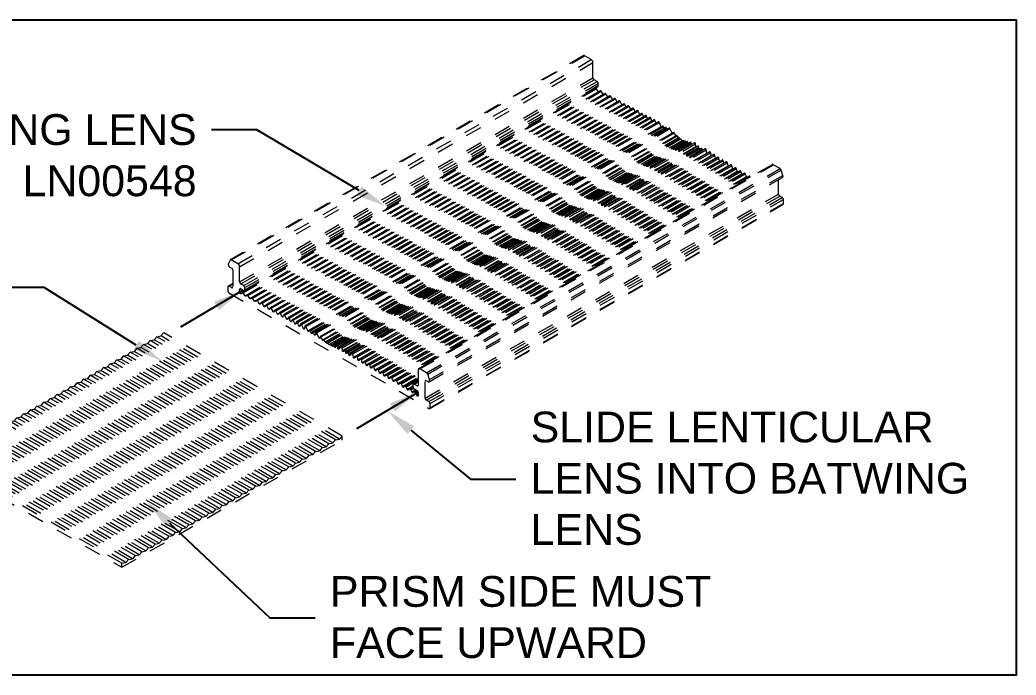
# Model space of a CAD drawing. Extents: x 0 to 9.13, y -4 to 0.
# Drawn here: x 3.05 to 9.13, y -4 to 0 of the extents above; entities that cross this region are included whole.
import ezdxf
from ezdxf import colors
from ezdxf.entities.mleader import LeaderData, LeaderLine
from ezdxf.math import Vec2, Vec3

# ---------------------------------------------------------------- set-up
doc = ezdxf.new("R2010")
doc.units = 0
doc.header["$LTSCALE"] = 0.5
doc.header["$MEASUREMENT"] = 0
doc.linetypes.add('HIDDEN2', pattern=[0.1875, 0.125, -0.0625])
doc.layers.get('0').update_dxf_attribs({"color": 255, "linetype": 'CONTINUOUS'})
doc.layers.add('FAB DWG', color=221, linetype='CONTINUOUS')
doc.layers.add('Lens', color=2, linetype='HIDDEN2', lineweight=13)
doc.layers.add('Text-Unprinted', color=131, linetype='CONTINUOUS', plot=False)
doc.styles.add('LSAD_Standard', font='arial.ttf')
doc.styles.get("Standard").update_dxf_attribs({"font": 'arial.ttf'})
doc.dimstyles.get("Standard").update_dxf_attribs({"dimtxt": 0.18, "dimasz": 0.18, "dimexe": 0.18, "dimexo": 0.0625, "dimgap": 0.09, "dimtad": 0, "dimtih": 1, "dimtoh": 1, "dimdec": 4, "dimzin": 0, "dimdsep": 46, "dimtxsty": 'Standard', "dimcen": 0.09, "dimadec": 0, "dimazin": 0, "dimtfac": 1, "dimtdec": 4, "dimtofl": 0, "dimtmove": 0, "dimatfit": 3, "dimfxl": 1, "dimtolj": 1, "dimtzin": 0, "dimarcsym": 0})

# ---------------------------------------------------------------- blocks, each defined once
blk = doc.blocks.new('*U9')
for p in [(-0.0235, 0.0041), (0.0235, 0.0041)]:
    blk.add_line(p, (0, -0.0041))
blk = doc.blocks.new('*U10')
at = {"layer": 'Lens', "color": 0, "linetype": 'ByBlock', "lineweight": -2, "transparency": 16777216}
for p in [(-0.5176, 0), (-0.4705, 0), (-0.4235, 0), (-0.3764, 0), (-0.3294, 0), (-0.2823, 0), (-0.2353, 0), (-0.1882, 0), (-0.1412, 0), (-0.0941, 0), (-0.0471, 0), (0, 0)]:
    blk.add_blockref('*U9', p, dxfattribs=at)
blk = doc.blocks.new('*U11')
for p in [(-0.0235, 0.0041), (0.0235, 0.0041)]:
    blk.add_line(p, (0, -0.0041))
blk = doc.blocks.new('*U0')
at = {"layer": 'Lens', "color": 0, "linetype": 'ByBlock', "lineweight": -2, "transparency": 16777216}
for p in [(-0.5176, 0), (-0.4705, 0), (-0.4235, 0), (-0.3764, 0), (-0.3294, 0), (-0.2823, 0), (-0.2353, 0), (-0.1882, 0), (-0.1412, 0), (-0.0941, 0), (-0.0471, 0), (0, 0)]:
    blk.add_blockref('*U11', p, dxfattribs=at)
blk = doc.blocks.new('*U7')
for p in [(-0.0235, 0.0041), (0.0235, 0.0041)]:
    blk.add_line(p, (0, -0.0041))
blk = doc.blocks.new('*U8')
at = {"layer": 'Lens', "color": 0, "linetype": 'ByBlock', "lineweight": -2, "transparency": 16777216}
for p in [(-0.5176, 0), (-0.4705, 0), (-0.4235, 0), (-0.3764, 0), (-0.3294, 0), (-0.2823, 0), (-0.2353, 0), (-0.1882, 0), (-0.1412, 0), (-0.0941, 0), (-0.0471, 0), (0, 0)]:
    blk.add_blockref('*U7', p, dxfattribs=at)
blk = doc.blocks.new('*U1')
for p in [(-0.0235, 0.0041), (0.0235, 0.0041)]:
    blk.add_line(p, (0, -0.0041))
blk = doc.blocks.new('*U2')
at = {"layer": 'Lens', "color": 0, "linetype": 'ByBlock', "lineweight": -2, "transparency": 16777216}
for p in [(-0.5176, 0), (-0.4705, 0), (-0.4235, 0), (-0.3764, 0), (-0.3294, 0), (-0.2823, 0), (-0.2353, 0), (-0.1882, 0), (-0.1412, 0), (-0.0941, 0), (-0.0471, 0), (0, 0)]:
    blk.add_blockref('*U1', p, dxfattribs=at)
blk = doc.blocks.new('*U3')
for p in [(-0.0235, 0.0041), (0.0235, 0.0041)]:
    blk.add_line(p, (0, -0.0041))
blk = doc.blocks.new('*U4')
at = {"layer": 'Lens', "color": 0, "linetype": 'ByBlock', "lineweight": -2, "transparency": 16777216}
for p in [(-0.3764, 0), (-0.3294, 0), (-0.2823, 0), (-0.2353, 0), (-0.1882, 0), (-0.1412, 0), (-0.0941, 0), (-0.0471, 0), (0, 0)]:
    blk.add_blockref('*U3', p, dxfattribs=at)

msp = doc.modelspace()

# ---------------------------------------------------------------- linework, layer by layer
at = {"layer": 'Lens', "transparency": 16777216}
for p, q in [((6.4905, -0.2178), (4.3334, -1.4629)), ((4.3384, -1.4634), (6.4955, -0.2183)), ((4.3793, -1.487), (6.5364, -0.2419)), ((6.5364, -0.2419), (6.4955, -0.2183)), ((4.39, -1.5054), (6.547, -0.2603)), ((6.547, -0.3529), (6.547, -0.2603)), ((4.39, -1.598), (6.547, -0.3529)), ((4.397, -1.6103), (6.5541, -0.3652)), ((6.5636, -0.4176), (4.4066, -1.6627)), ((4.4111, -1.6648), (6.5681, -0.4197)), ((4.4147, -1.6205), (6.5717, -0.3754)), ((4.4197, -1.6504), (6.5767, -0.4053)), ((4.4218, -1.6327), (6.5788, -0.3876)), ((4.4218, -1.6458), (6.5788, -0.4007)), ((6.5717, -0.3754), (6.5541, -0.3652)), ((6.5813, -0.4377), (6.5681, -0.4197)), ((6.5788, -0.4007), (6.5788, -0.3876)), ((4.4243, -1.6828), (6.5813, -0.4377)), ((6.5925, -0.433), (4.4354, -1.6782)), ((4.4401, -1.6805), (6.5971, -0.4354)), ((4.4527, -1.6988), (6.6097, -0.4537)), ((6.6213, -0.4484), (4.4643, -1.6935)), ((4.4691, -1.696), (6.6261, -0.4509)), ((4.4811, -1.7148), (6.6381, -0.4697)), ((6.6502, -0.4636), (4.4931, -1.7087)), ((4.4981, -1.7115), (6.6551, -0.4664)), ((4.5095, -1.7307), (6.6666, -0.4856)), ((6.679, -0.4786), (4.5219, -1.7237)), ((4.527, -1.7268), (6.684, -0.4816)), ((6.6097, -0.4537), (6.5971, -0.4354)), ((6.6381, -0.4697), (6.6261, -0.4509)), ((6.6386, -0.4703), (6.6381, -0.4697)), ((6.6666, -0.4856), (6.6551, -0.4664)), ((6.6666, -0.4857), (6.6666, -0.4856)), ((6.6947, -0.501), (6.684, -0.4816)), ((6.7077, -0.4935), (4.5507, -1.7386)), ((4.5559, -1.7419), (6.713, -0.4967)), ((4.5663, -1.7623), (6.7234, -0.5172)), ((6.7349, -0.5107), (4.5779, -1.7558)), ((4.583, -1.7589), (6.74, -0.5138)), ((6.7626, -0.5248), (4.6056, -1.77)), ((4.6108, -1.7733), (6.7678, -0.5281)), ((6.7902, -0.5388), (4.6332, -1.7839)), ((4.6385, -1.7874), (6.7956, -0.5423)), ((6.7234, -0.5172), (6.713, -0.4967)), ((6.7235, -0.5173), (6.7234, -0.5172)), ((6.7501, -0.5321), (6.74, -0.5138)), ((6.7771, -0.5464), (6.7678, -0.5281)), ((6.804, -0.5604), (6.7956, -0.5423)), ((6.8178, -0.5524), (4.6607, -1.7975)), ((4.6662, -1.8013), (6.8232, -0.5562)), ((6.8435, -0.5704), (4.6865, -1.8155)), ((4.6918, -1.819), (6.8489, -0.5739)), ((6.869, -0.583), (4.7119, -1.8281)), ((4.7174, -1.8318), (6.8744, -0.5867)), ((6.8943, -0.5953), (4.7373, -1.8404)), ((4.7428, -1.8443), (6.8999, -0.5992)), ((6.8322, -0.5769), (6.8232, -0.5562)), ((6.8565, -0.5901), (6.8489, -0.5739)), ((6.8814, -0.6027), (6.8744, -0.5867)), ((6.9067, -0.6158), (6.8999, -0.5992)), ((6.9193, -0.6085), (4.7623, -1.8537)), ((4.7677, -1.8573), (6.9247, -0.6122)), ((6.9465, -0.6212), (4.7895, -1.8663)), ((4.795, -1.8702), (6.952, -0.6251)), ((4.8061, -1.8966), (6.9631, -0.6515)), ((6.9714, -0.647), (4.8143, -1.8921)), ((4.8197, -1.8957), (6.9767, -0.6505)), ((6.9912, -0.6569), (4.8341, -1.902)), ((4.8396, -1.9057), (6.9966, -0.6606)), ((7.0117, -0.6592), (4.8547, -1.9044)), ((4.86, -1.9077), (7.017, -0.6626)), ((6.9324, -0.6293), (6.9247, -0.6122)), ((6.9631, -0.6515), (6.952, -0.6251)), ((6.9632, -0.6517), (6.9631, -0.6515)), ((6.9821, -0.6621), (6.9767, -0.6505)), ((6.9992, -0.6665), (6.9966, -0.6606)), ((7.0308, -0.6905), (7.017, -0.6626)), ((7.0389, -0.6859), (4.8818, -1.931)), ((4.8859, -1.9334), (7.0429, -0.6883)), ((7.0585, -0.705), (4.9015, -1.9501)), ((4.9044, -1.9517), (7.0614, -0.7066)), ((4.9123, -1.9645), (7.0694, -0.7193)), ((7.0722, -0.7178), (4.9151, -1.963)), ((4.917, -1.9638), (7.074, -0.7187)), ((7.0811, -0.7255), (4.9241, -1.9707)), ((4.9248, -1.9708), (7.0818, -0.7257)), ((7.0536, -0.7078), (7.0429, -0.6883)), ((7.0694, -0.7193), (7.0614, -0.7066)), ((7.0694, -0.7194), (7.0694, -0.7193)), ((7.0795, -0.7264), (7.074, -0.7187)), ((7.092, -0.7347), (7.0818, -0.7257)), ((4.935, -1.9799), (7.092, -0.7347)), ((4.9452, -1.9826), (7.1022, -0.7375)), ((4.9461, -1.9839), (7.1031, -0.7388)), ((4.9461, -1.9847), (7.1031, -0.7396)), ((4.9472, -1.986), (7.1043, -0.7409)), ((4.953, -1.9846), (7.1101, -0.7395)), ((4.9553, -1.9872), (7.1123, -0.7421)), ((4.9553, -1.9881), (7.1123, -0.743)), ((4.9576, -1.9906), (7.1147, -0.7455)), ((4.9656, -1.987), (7.1226, -0.7419)), ((4.9691, -1.9908), (7.1261, -0.7456)), ((4.9692, -1.9938), (7.1263, -0.7487)), ((7.1412, -0.7449), (4.9841, -1.99)), ((4.989, -1.9949), (7.146, -0.7498)), ((4.9895, -2.0031), (7.1465, -0.758)), ((7.1673, -0.749), (5.0103, -1.9942)), ((5.0163, -2), (7.1733, -0.7549)), ((5.0179, -2.017), (7.175, -0.7719)), ((7.1879, -0.7705), (5.0308, -2.0156)), ((5.0368, -2.0213), (7.1939, -0.7762)), ((5.0378, -2.0294), (7.1948, -0.7843)), ((7.2077, -0.7834), (5.0506, -2.0285)), ((5.0566, -2.0342), (7.2137, -0.789)), ((7.2325, -0.7863), (5.0755, -2.0314)), ((7.1022, -0.7375), (7.092, -0.7347)), ((7.1031, -0.7396), (7.1031, -0.7388)), ((7.1101, -0.7395), (7.1043, -0.7409)), ((7.1123, -0.743), (7.1123, -0.7421)), ((7.1226, -0.7419), (7.1147, -0.7455)), ((7.1263, -0.7487), (7.1261, -0.7456)), ((7.1465, -0.758), (7.146, -0.7498)), ((7.175, -0.7719), (7.1733, -0.7549)), ((7.1948, -0.7843), (7.1939, -0.7762)), ((7.2145, -0.7951), (7.2137, -0.789)), ((5.0575, -2.0402), (7.2145, -0.7951)), ((5.0814, -2.0369), (7.2385, -0.7918)), ((5.0848, -2.0572), (7.2418, -0.8121)), ((7.2597, -0.8051), (5.1027, -2.0502)), ((5.1086, -2.0555), (7.2657, -0.8104)), ((5.1119, -2.0727), (7.269, -0.8275)), ((7.2847, -0.8206), (5.1277, -2.0658)), ((5.1336, -2.0709), (7.2906, -0.8258)), ((5.1373, -2.0883), (7.2944, -0.8432)), ((7.3101, -0.8376), (5.153, -2.0827)), ((5.1589, -2.0877), (7.3159, -0.8426)), ((7.2418, -0.8121), (7.2385, -0.7918)), ((7.269, -0.8275), (7.2657, -0.8104)), ((7.2944, -0.8432), (7.2906, -0.8258)), ((7.3198, -0.8587), (7.3159, -0.8426)), ((5.1628, -2.1038), (7.3198, -0.8587)), ((7.3355, -0.8544), (5.1785, -2.0995)), ((5.1843, -2.1044), (7.3413, -0.8593)), ((5.1879, -2.1182), (7.345, -0.8731)), ((7.3613, -0.8662), (5.2042, -2.1113)), ((5.21, -2.116), (7.3671, -0.8709)), ((5.2154, -2.1349), (7.3725, -0.8898)), ((7.3888, -0.8843), (5.2318, -2.1294)), ((5.2375, -2.134), (7.3946, -0.8889)), ((5.243, -2.1516), (7.4, -0.9064)), ((7.4164, -0.9023), (5.2594, -2.1474)), ((5.2651, -2.1518), (7.4221, -0.9067)), ((7.6402, -0.8827), (5.4831, -2.1278)), ((5.4906, -2.1285), (7.6477, -0.8834)), ((5.5316, -2.1522), (7.6886, -0.907)), ((7.345, -0.8731), (7.3413, -0.8593)), ((7.3725, -0.8898), (7.3671, -0.8709)), ((7.4, -0.9064), (7.3946, -0.8889)), ((7.4275, -0.923), (7.4221, -0.9067)), ((7.6886, -0.907), (7.6477, -0.8834)), ((5.2705, -2.1681), (7.4275, -0.923)), ((7.4441, -0.9201), (5.2871, -2.1652)), ((5.2927, -2.1695), (7.4498, -0.9244)), ((5.2978, -2.1838), (7.4548, -0.9387)), ((7.4713, -0.9343), (5.3143, -2.1794)), ((5.3199, -2.1835), (7.4769, -0.9384)), ((5.3264, -2.2009), (7.4834, -0.9558)), ((7.5001, -0.9526), (5.343, -2.1977)), ((5.3486, -2.2018), (7.5056, -0.9566)), ((5.538, -2.1606), (7.695, -0.9155)), ((5.5467, -2.2063), (7.7037, -0.9612)), ((5.5488, -2.1937), (7.7058, -0.9486)), ((7.4548, -0.9387), (7.4498, -0.9244)), ((7.4834, -0.9558), (7.4769, -0.9384)), ((7.5068, -0.9597), (7.5056, -0.9566)), ((7.7058, -0.9486), (7.695, -0.9155)), ((7.6795, -1.0616), (7.6795, -0.9752)), ((5.5224, -2.3068), (7.6795, -1.0616)), ((5.5295, -2.319), (7.6866, -1.0739)), ((5.5452, -2.3281), (7.7023, -1.0829)), ((7.7023, -1.0829), (7.6866, -1.0739)), ((5.5502, -2.3694), (7.7073, -1.1243)), ((5.5523, -2.3403), (7.7093, -1.0952)), ((5.5523, -2.3648), (7.7093, -1.1197)), ((7.7093, -1.1197), (7.7093, -1.0952)), ((4.332, -1.4644), (4.3212, -1.485)), ((4.3308, -1.508), (4.3426, -1.5148)), ((4.3793, -1.487), (4.3384, -1.4634)), ((4.39, -1.598), (4.39, -1.5054)), ((4.3475, -1.5234), (4.3475, -1.6285)), ((4.3177, -1.6276), (4.3177, -1.6521)), ((4.3475, -1.607), (4.3198, -1.623)), ((4.3248, -1.6235), (4.3475, -1.6104)), ((4.3405, -1.6326), (4.3248, -1.6235)), ((4.3405, -1.6326), (4.3475, -1.6285)), ((4.39, -1.6438), (4.397, -1.6397)), ((4.4147, -1.6205), (4.397, -1.6103)), ((4.397, -1.6397), (4.4147, -1.6499)), ((4.4218, -1.6458), (4.4218, -1.6327)), ((4.3248, -1.6643), (5.5452, -2.3689)), ((4.39, -1.6615), (4.39, -1.6438)), ((4.39, -1.6615), (4.4124, -1.6485)), ((4.4062, -1.663), (4.3989, -1.67)), ((4.4243, -1.6828), (4.4111, -1.6648)), ((4.4351, -1.6785), (4.4292, -1.6846)), ((4.4527, -1.6988), (4.4401, -1.6805)), ((4.4639, -1.6939), (4.4578, -1.7008)), ((4.4811, -1.7148), (4.4691, -1.696)), ((4.4926, -1.7091), (4.4864, -1.7169)), ((4.5095, -1.7307), (4.4981, -1.7115)), ((4.5214, -1.7242), (4.515, -1.733)), ((4.5379, -1.7465), (4.527, -1.7268)), ((4.5379, -1.7465), (4.5497, -1.7397)), ((4.5501, -1.7392), (4.5436, -1.749)), ((4.5663, -1.7623), (4.5559, -1.7419)), ((4.5773, -1.7565), (4.5722, -1.7649)), ((4.5937, -1.7784), (4.583, -1.7589)), ((4.5937, -1.7784), (4.6039, -1.7725)), ((4.6049, -1.7707), (4.5995, -1.7807)), ((4.621, -1.7935), (4.6108, -1.7733)), ((4.621, -1.7935), (4.631, -1.7878)), ((4.6324, -1.7847), (4.627, -1.796)), ((4.6484, -1.8085), (4.6385, -1.7874)), ((4.6484, -1.8085), (4.658, -1.803)), ((4.66, -1.7985), (4.6545, -1.8111)), ((4.6758, -1.8235), (4.6662, -1.8013)), ((4.6758, -1.8235), (4.6851, -1.8181)), ((4.6857, -1.8165), (4.682, -1.8262)), ((4.701, -1.8385), (4.6918, -1.819)), ((4.701, -1.8385), (4.7097, -1.8335)), ((4.7111, -1.8292), (4.7072, -1.8409)), ((4.7263, -1.8522), (4.7174, -1.8318)), ((4.7263, -1.8522), (4.7348, -1.8473)), ((4.7364, -1.8416), (4.7326, -1.8547)), ((4.7516, -1.8658), (4.7428, -1.8443)), ((4.7516, -1.8658), (4.7599, -1.861)), ((4.7613, -1.855), (4.758, -1.8684)), ((4.7788, -1.8821), (4.7677, -1.8573)), ((4.7788, -1.8821), (4.7865, -1.8776)), ((4.7885, -1.8678), (4.7852, -1.8842)), ((4.8061, -1.8966), (4.795, -1.8702)), ((4.9755, -2.5611), (3.8854, -1.9319)), ((4.9999, -2.5564), (3.9099, -1.9271)), ((5.0162, -2.5376), (3.9262, -1.9083)), ((4.8134, -1.8937), (4.8125, -1.8988)), ((4.8259, -1.9089), (4.8197, -1.8957)), ((4.8259, -1.9089), (4.833, -1.9048)), ((4.8331, -1.9038), (4.8322, -1.9107)), ((4.8456, -1.9194), (4.8396, -1.9057)), ((4.8456, -1.9194), (4.8527, -1.9153)), ((4.8537, -1.9062), (4.8521, -1.9213)), ((4.8754, -1.939), (4.86, -1.9077)), ((4.8754, -1.939), (4.8808, -1.936)), ((4.881, -1.9326), (4.8805, -1.9402)), ((4.8971, -1.9537), (4.8859, -1.9334)), ((4.8532, -2.6317), (3.7632, -2.0024)), ((4.8777, -2.627), (3.7876, -1.9977)), ((4.894, -2.6082), (3.8039, -1.9789)), ((4.9184, -2.6035), (3.8284, -1.9742)), ((4.9347, -2.5847), (3.8447, -1.9554)), ((4.9592, -2.5799), (3.8691, -1.9507)), ((4.8971, -1.9537), (4.9009, -1.9515)), ((4.9009, -1.9514), (4.9007, -1.9543)), ((4.9123, -1.9645), (4.9044, -1.9517)), ((4.9147, -1.9638), (4.9147, -1.9647)), ((4.9228, -1.9719), (4.917, -1.9638)), ((4.9228, -1.9719), (4.9239, -1.9713)), ((4.9239, -1.9711), (4.9239, -1.9719)), ((4.935, -1.9799), (4.9248, -1.9708)), ((4.9452, -1.9826), (4.935, -1.9799)), ((4.9461, -1.9847), (4.9461, -1.9839)), ((4.953, -1.9846), (4.9472, -1.986)), ((4.9553, -1.9881), (4.9553, -1.9872)), ((4.9656, -1.987), (4.9576, -1.9906)), ((4.9692, -1.9938), (4.9691, -1.9908)), ((4.9841, -1.9901), (4.9729, -1.9975)), ((4.9895, -2.0031), (4.989, -1.9949)), ((5.01, -1.9944), (4.9945, -2.0078)), ((5.0179, -2.017), (5.0163, -2)), ((4.7718, -2.6787), (3.6817, -2.0495)), ((4.7962, -2.674), (3.7061, -2.0448)), ((4.8125, -2.6552), (3.7224, -2.0259)), ((4.8369, -2.6505), (3.7469, -2.0212)), ((5.0304, -2.0159), (5.0243, -2.0226)), ((5.0378, -2.0294), (5.0368, -2.0213)), ((5.0503, -2.0288), (5.0441, -2.0349)), ((5.0575, -2.0402), (5.0566, -2.0342)), ((5.075, -2.0318), (5.0639, -2.0454)), ((5.0848, -2.0572), (5.0814, -2.0369)), ((5.1023, -2.0505), (5.0912, -2.0624)), ((5.1119, -2.0727), (5.1086, -2.0555)), ((5.1272, -2.0662), (5.1184, -2.0775)), ((4.6495, -2.7493), (3.5594, -2.12)), ((4.6739, -2.7446), (3.5839, -2.1153)), ((4.6902, -2.7258), (3.6002, -2.0965)), ((4.7147, -2.7211), (3.6246, -2.0918)), ((4.731, -2.7023), (3.6409, -2.073)), ((4.7554, -2.6976), (3.6654, -2.0683)), ((5.1373, -2.0883), (5.1336, -2.0709)), ((5.1526, -2.0831), (5.1437, -2.0931)), ((5.1628, -2.1038), (5.1589, -2.0877)), ((5.1781, -2.0998), (5.169, -2.1086)), ((5.1879, -2.1182), (5.1843, -2.1044)), ((5.2038, -2.1117), (5.1942, -2.1227)), ((5.2154, -2.1349), (5.21, -2.116)), ((4.5517, -2.8152), (3.4616, -2.1859)), ((4.568, -2.7964), (3.4779, -2.1671)), ((4.5925, -2.7917), (3.5024, -2.1624)), ((4.6088, -2.7728), (3.5187, -2.1435)), ((4.6332, -2.7681), (3.5431, -2.1389)), ((5.2314, -2.1297), (5.2216, -2.1394)), ((5.243, -2.1516), (5.2375, -2.134)), ((5.2592, -2.1476), (5.2489, -2.156)), ((5.2705, -2.1681), (5.2651, -2.1518)), ((5.287, -2.1653), (5.2763, -2.1725)), ((5.2978, -2.1838), (5.2927, -2.1695)), ((5.3141, -2.1795), (5.3036, -2.1879)), ((5.3264, -2.2009), (5.3199, -2.1835)), ((5.355, -2.2179), (5.48, -2.1457)), ((5.3605, -2.2219), (5.48, -2.1529)), ((5.3719, -2.2159), (5.48, -2.1535)), ((5.3773, -2.2198), (5.48, -2.1606)), ((5.3836, -2.2349), (5.48, -2.1792)), ((5.3889, -2.2388), (5.48, -2.1862)), ((5.4009, -2.234), (5.48, -2.1883)), ((5.48, -2.1347), (5.48, -2.2273)), ((5.5316, -2.1522), (5.4906, -2.1285)), ((5.5488, -2.1937), (5.538, -2.1606)), ((4.4457, -2.8669), (3.3557, -2.2377)), ((4.4702, -2.8622), (3.3801, -2.233)), ((4.4865, -2.8434), (3.3964, -2.2141)), ((4.5109, -2.8387), (3.4209, -2.2094)), ((4.5272, -2.8199), (3.4372, -2.1906)), ((4.5272, -2.8199), (3.4372, -2.1906)), ((5.343, -2.1978), (5.332, -2.205)), ((5.355, -2.2179), (5.3486, -2.2018)), ((5.3719, -2.2159), (5.3605, -2.2219)), ((5.3836, -2.2349), (5.3773, -2.2198)), ((5.4009, -2.234), (5.3889, -2.2388)), ((5.4061, -2.2378), (5.48, -2.1951)), ((5.4122, -2.2518), (5.4061, -2.2378)), ((5.4122, -2.2518), (5.4482, -2.231)), ((5.4173, -2.2557), (5.4482, -2.2378)), ((5.4299, -2.2519), (5.4486, -2.2411)), ((5.4349, -2.2557), (5.451, -2.2464)), ((5.4482, -2.2253), (5.4482, -2.2383)), ((5.48, -2.2035), (5.4503, -2.2207)), ((5.4553, -2.2212), (5.48, -2.2069)), ((5.4729, -2.2314), (5.4553, -2.2212)), ((5.4729, -2.2314), (5.48, -2.2273)), ((5.5224, -2.2016), (5.5274, -2.1988)), ((5.5224, -2.3068), (5.5224, -2.2016)), ((5.5274, -2.1988), (5.5392, -2.2056)), ((4.3235, -2.9375), (3.2334, -2.3082)), ((4.3479, -2.9328), (3.2579, -2.3035)), ((4.3642, -2.914), (3.2742, -2.2847)), ((4.3887, -2.9093), (3.2986, -2.28)), ((4.405, -2.8905), (3.3149, -2.2612)), ((4.4294, -2.8858), (3.3394, -2.2565)), ((5.4299, -2.2519), (5.4173, -2.2557)), ((5.4408, -2.2686), (5.4349, -2.2557)), ((5.4408, -2.2686), (5.4637, -2.2554)), ((5.4457, -2.2724), (5.4694, -2.2587)), ((5.4589, -2.2697), (5.4457, -2.2724)), ((5.4553, -2.2506), (5.4729, -2.2608)), ((5.4589, -2.2697), (5.4736, -2.2612)), ((5.4637, -2.2734), (5.4776, -2.2654)), ((5.4711, -2.289), (5.4637, -2.2734)), ((5.4711, -2.289), (5.48, -2.2839)), ((5.48, -2.273), (5.48, -2.2907)), ((4.242, -2.9846), (3.1519, -2.3553)), ((4.2664, -2.9799), (3.1764, -2.3506)), ((4.2828, -2.961), (3.1927, -2.3317)), ((4.3072, -2.9563), (3.2171, -2.3271)), ((5.5452, -2.3281), (5.5295, -2.319)), ((5.5523, -2.3648), (5.5523, -2.3403)), ((4.1198, -3.0551), (3.0297, -2.4258)), ((4.1442, -3.0504), (3.0541, -2.4211)), ((4.1605, -3.0316), (3.0704, -2.4023)), ((4.185, -3.0269), (3.0949, -2.3976)), ((4.2012, -3.0081), (3.1112, -2.3788)), ((4.2257, -3.0034), (3.1356, -2.3741)), ((4.0219, -3.121), (2.9319, -2.4917)), ((4.0382, -3.1022), (2.9482, -2.4729)), ((4.0382, -3.1022), (2.9482, -2.4729)), ((4.0627, -3.0975), (2.9726, -2.4682)), ((4.079, -3.0787), (2.9889, -2.4494)), ((4.1035, -3.074), (3.0134, -2.4447)), ((3.916, -3.1728), (2.8259, -2.5435)), ((3.9404, -3.1681), (2.8504, -2.5388)), ((3.9567, -3.1492), (2.8667, -2.52)), ((3.9812, -3.1445), (2.8911, -2.5153)), ((3.9975, -3.1257), (2.9074, -2.4964)), ((5.0162, -2.5621), (5.0162, -2.5376)), ((3.7938, -3.2433), (2.7037, -2.614)), ((3.8182, -3.2386), (2.7281, -2.6093)), ((3.8345, -3.2198), (2.7444, -2.5905)), ((3.8589, -3.2151), (2.7689, -2.5858)), ((3.8752, -3.1963), (2.7852, -2.567)), ((3.8997, -3.1916), (2.8096, -2.5623)), ((3.6715, -3.3384), (5.0162, -2.5621)), ((3.7122, -3.2904), (2.6222, -2.6611)), ((3.7367, -3.2857), (2.6466, -2.6564)), ((3.753, -3.2669), (2.6629, -2.6376)), ((3.7775, -3.2622), (2.6874, -2.6329)), ((3.6715, -3.3139), (2.5814, -2.6846)), ((2.5814, -2.7091), (3.6715, -3.3384)), ((3.6715, -3.3139), (2.5815, -2.6846)), ((3.696, -3.3092), (2.6059, -2.6799)), ((3.6715, -3.3384), (3.6715, -3.3139))]:
    msp.add_line(p, q, dxfattribs=at)
at = {"layer": 'Lens', "transparency": 16777216, "flags": 128}
for points in [[(6.5681, -0.4197), (6.5675, -0.419), (6.5669, -0.4184), (6.5662, -0.4179), (6.5655, -0.4176), (6.5649, -0.4174), (6.5643, -0.4174), (6.5637, -0.4175), (6.5636, -0.4176)], [(6.5824, -0.4389), (6.5819, -0.4384), (6.5813, -0.4377)], [(6.5971, -0.4354), (6.5965, -0.4346), (6.5958, -0.4339), (6.5951, -0.4334), (6.5944, -0.433), (6.5938, -0.4328), (6.5931, -0.4328), (6.5926, -0.433), (6.5925, -0.433)], [(6.6105, -0.4546), (6.6104, -0.4545), (6.6097, -0.4537)], [(6.6261, -0.4509), (6.6255, -0.4501), (6.6248, -0.4494), (6.6241, -0.4488), (6.6233, -0.4484), (6.6226, -0.4482), (6.622, -0.4482), (6.6214, -0.4483), (6.6213, -0.4484)], [(6.6551, -0.4664), (6.6545, -0.4654), (6.6538, -0.4647), (6.653, -0.464), (6.6522, -0.4636), (6.6515, -0.4634), (6.6508, -0.4634), (6.6502, -0.4636)], [(6.684, -0.4816), (6.6834, -0.4807), (6.6827, -0.4798), (6.6819, -0.4791), (6.6811, -0.4787), (6.6803, -0.4784), (6.6795, -0.4784), (6.679, -0.4786)], [(6.713, -0.4967), (6.7123, -0.4957), (6.7116, -0.4948), (6.7108, -0.494), (6.7099, -0.4935), (6.7091, -0.4933), (6.7083, -0.4933), (6.7077, -0.4935)], [(6.74, -0.5138), (6.7394, -0.5128), (6.7386, -0.5119), (6.7378, -0.5112), (6.737, -0.5107), (6.7361, -0.5105), (6.7354, -0.5105), (6.7349, -0.5107)], [(6.7678, -0.5281), (6.7672, -0.5271), (6.7664, -0.5261), (6.7656, -0.5254), (6.7647, -0.5249), (6.7638, -0.5246), (6.763, -0.5247), (6.7626, -0.5248)], [(6.7956, -0.5423), (6.7949, -0.5412), (6.7941, -0.5402), (6.7932, -0.5393), (6.7923, -0.5388), (6.7914, -0.5385), (6.7906, -0.5386), (6.7902, -0.5388)], [(6.8232, -0.5562), (6.8226, -0.555), (6.8218, -0.5539), (6.8209, -0.5531), (6.8199, -0.5525), (6.819, -0.5522), (6.8181, -0.5523), (6.8178, -0.5524)], [(6.8489, -0.5739), (6.8482, -0.5727), (6.8474, -0.5717), (6.8465, -0.5709), (6.8455, -0.5704), (6.8446, -0.5702), (6.8438, -0.5703), (6.8435, -0.5704)], [(6.8744, -0.5867), (6.8737, -0.5855), (6.8729, -0.5844), (6.872, -0.5835), (6.871, -0.583), (6.87, -0.5827), (6.8692, -0.5829), (6.869, -0.583)], [(6.8999, -0.5992), (6.8992, -0.5979), (6.8983, -0.5968), (6.8974, -0.5959), (6.8964, -0.5953), (6.8954, -0.595), (6.8945, -0.5952), (6.8943, -0.5953)], [(6.9247, -0.6122), (6.924, -0.6109), (6.9231, -0.6099), (6.9222, -0.609), (6.9212, -0.6085), (6.9202, -0.6083), (6.9194, -0.6085), (6.9193, -0.6085)], [(6.952, -0.6251), (6.9513, -0.6238), (6.9504, -0.6226), (6.9494, -0.6217), (6.9484, -0.6212), (6.9474, -0.621), (6.9466, -0.6212), (6.9465, -0.6212)], [(6.9767, -0.6505), (6.976, -0.6493), (6.9751, -0.6482), (6.9741, -0.6474), (6.9731, -0.6469), (6.9721, -0.6468), (6.9714, -0.647)], [(6.9966, -0.6606), (6.9959, -0.6593), (6.995, -0.6582), (6.9939, -0.6573), (6.9929, -0.6568), (6.9919, -0.6567), (6.9912, -0.6569)], [(7.017, -0.6626), (7.0162, -0.6614), (7.0153, -0.6603), (7.0143, -0.6595), (7.0133, -0.6591), (7.0123, -0.659), (7.0117, -0.6592)], [(7.0429, -0.6883), (7.0423, -0.6873), (7.0415, -0.6865), (7.0407, -0.686), (7.0399, -0.6857), (7.0392, -0.6857), (7.0389, -0.6859)], [(7.0614, -0.7066), (7.0609, -0.7059), (7.0604, -0.7054), (7.0598, -0.705), (7.0592, -0.7048), (7.0587, -0.7049), (7.0585, -0.705)], [(7.1261, -0.7456), (7.126, -0.7449), (7.1258, -0.7441), (7.1254, -0.7434), (7.1249, -0.7427), (7.1243, -0.7422), (7.1237, -0.7419), (7.1231, -0.7418), (7.1226, -0.7419)], [(7.146, -0.7498), (7.1458, -0.7487), (7.1454, -0.7477), (7.1448, -0.7467), (7.1441, -0.7458), (7.1433, -0.7452), (7.1425, -0.7448), (7.1417, -0.7447), (7.1412, -0.7449)], [(7.1733, -0.7549), (7.173, -0.7536), (7.1725, -0.7523), (7.1717, -0.7511), (7.1708, -0.75), (7.1698, -0.7493), (7.1687, -0.7489), (7.1678, -0.7489), (7.1673, -0.749)], [(7.1939, -0.7762), (7.1936, -0.7749), (7.193, -0.7735), (7.1921, -0.7723), (7.1912, -0.7713), (7.1901, -0.7706), (7.1891, -0.7702), (7.1882, -0.7703), (7.1879, -0.7705)], [(7.2137, -0.789), (7.2133, -0.7877), (7.2127, -0.7864), (7.2119, -0.7852), (7.211, -0.7842), (7.21, -0.7835), (7.209, -0.7832), (7.2081, -0.7832), (7.2077, -0.7834)], [(7.2385, -0.7918), (7.2381, -0.7904), (7.2375, -0.7891), (7.2366, -0.7879), (7.2356, -0.787), (7.2346, -0.7863), (7.2336, -0.7861), (7.2327, -0.7862), (7.2325, -0.7863)], [(7.2148, -0.7965), (7.2148, -0.7964), (7.2145, -0.7951)], [(7.2657, -0.8104), (7.2653, -0.8091), (7.2647, -0.8078), (7.2638, -0.8067), (7.2629, -0.8057), (7.2619, -0.8051), (7.2609, -0.8048), (7.26, -0.8049), (7.2597, -0.8051)], [(7.2696, -0.8294), (7.2694, -0.8289), (7.269, -0.8275)], [(7.2906, -0.8258), (7.2902, -0.8245), (7.2895, -0.8232), (7.2887, -0.8221), (7.2877, -0.8212), (7.2867, -0.8206), (7.2857, -0.8204), (7.2849, -0.8206), (7.2847, -0.8206)], [(7.3159, -0.8426), (7.3155, -0.8414), (7.3148, -0.8401), (7.314, -0.839), (7.3131, -0.8382), (7.3121, -0.8376), (7.3111, -0.8374), (7.3103, -0.8375), (7.3101, -0.8376)], [(7.3413, -0.8593), (7.3409, -0.858), (7.3403, -0.8569), (7.3394, -0.8558), (7.3385, -0.855), (7.3376, -0.8544), (7.3367, -0.8542), (7.3358, -0.8542), (7.3355, -0.8544)], [(7.3458, -0.8751), (7.3454, -0.8744), (7.345, -0.8731)], [(7.3671, -0.8709), (7.3666, -0.8696), (7.3659, -0.8685), (7.3651, -0.8674), (7.3641, -0.8666), (7.3632, -0.8661), (7.3623, -0.8659), (7.3615, -0.8661), (7.3613, -0.8662)], [(7.3946, -0.8889), (7.3941, -0.8877), (7.3934, -0.8866), (7.3926, -0.8856), (7.3917, -0.8848), (7.3908, -0.8843), (7.3899, -0.8841), (7.3891, -0.8842), (7.3888, -0.8843)], [(7.4221, -0.9067), (7.4217, -0.9056), (7.421, -0.9045), (7.4202, -0.9036), (7.4194, -0.9028), (7.4185, -0.9023), (7.4176, -0.9021), (7.4169, -0.9021), (7.4164, -0.9023)], [(7.4498, -0.9244), (7.4493, -0.9233), (7.4487, -0.9223), (7.4479, -0.9214), (7.4471, -0.9207), (7.4462, -0.9201), (7.4454, -0.9199), (7.4447, -0.9199), (7.4441, -0.9201)], [(7.4769, -0.9384), (7.4764, -0.9373), (7.4757, -0.9363), (7.475, -0.9354), (7.4741, -0.9347), (7.4733, -0.9342), (7.4725, -0.934), (7.4717, -0.9341), (7.4713, -0.9343)], [(7.5056, -0.9566), (7.5051, -0.9556), (7.5045, -0.9546), (7.5038, -0.9538), (7.503, -0.9531), (7.5021, -0.9527), (7.5014, -0.9524), (7.5006, -0.9524), (7.5001, -0.9526)], [(4.3989, -1.67), (4.3978, -1.6706), (4.3964, -1.6706), (4.3949, -1.67), (4.3933, -1.6688), (4.392, -1.6672), (4.3909, -1.6653), (4.3902, -1.6634), (4.39, -1.6615)], [(4.4111, -1.6648), (4.4105, -1.6641), (4.4098, -1.6635), (4.4092, -1.663), (4.4085, -1.6627), (4.4078, -1.6625), (4.4072, -1.6625), (4.4067, -1.6626), (4.4062, -1.663)], [(4.4292, -1.6846), (4.4287, -1.685), (4.4282, -1.6851), (4.4276, -1.6851), (4.4269, -1.685), (4.4262, -1.6846), (4.4256, -1.6842), (4.4249, -1.6835), (4.4243, -1.6828)], [(4.4401, -1.6805), (4.4395, -1.6797), (4.4388, -1.679), (4.4381, -1.6785), (4.4374, -1.6781), (4.4367, -1.678), (4.4361, -1.6779), (4.4355, -1.6781), (4.4351, -1.6785)], [(4.4578, -1.7008), (4.4573, -1.7012), (4.4568, -1.7014), (4.4561, -1.7014), (4.4554, -1.7012), (4.4547, -1.7008), (4.454, -1.7003), (4.4533, -1.6996), (4.4527, -1.6988)], [(4.4691, -1.696), (4.4685, -1.6952), (4.4678, -1.6945), (4.467, -1.6939), (4.4663, -1.6935), (4.4656, -1.6933), (4.4649, -1.6933), (4.4643, -1.6935), (4.4639, -1.6939)], [(4.4864, -1.7169), (4.4859, -1.7173), (4.4853, -1.7176), (4.4847, -1.7176), (4.4839, -1.7174), (4.4832, -1.717), (4.4824, -1.7164), (4.4817, -1.7157), (4.4811, -1.7148)], [(4.4981, -1.7115), (4.4974, -1.7106), (4.4967, -1.7098), (4.496, -1.7092), (4.4952, -1.7087), (4.4944, -1.7085), (4.4937, -1.7085), (4.4931, -1.7087), (4.4926, -1.7091)], [(4.515, -1.733), (4.5145, -1.7335), (4.5139, -1.7337), (4.5132, -1.7337), (4.5124, -1.7335), (4.5116, -1.733), (4.5109, -1.7324), (4.5101, -1.7316), (4.5095, -1.7307)], [(4.527, -1.7268), (4.5264, -1.7258), (4.5257, -1.7249), (4.5249, -1.7243), (4.524, -1.7238), (4.5232, -1.7235), (4.5225, -1.7235), (4.5219, -1.7238), (4.5214, -1.7242)], [(4.5436, -1.749), (4.5431, -1.7495), (4.5425, -1.7498), (4.5418, -1.7498), (4.5409, -1.7496), (4.5401, -1.7491), (4.5393, -1.7484), (4.5386, -1.7475), (4.5379, -1.7465)], [(4.5559, -1.7419), (4.5553, -1.7408), (4.5545, -1.7399), (4.5537, -1.7392), (4.5529, -1.7387), (4.552, -1.7384), (4.5513, -1.7384), (4.5506, -1.7386), (4.5501, -1.7392)], [(4.5722, -1.7649), (4.5717, -1.7655), (4.5711, -1.7658), (4.5703, -1.7658), (4.5695, -1.7656), (4.5686, -1.765), (4.5677, -1.7643), (4.567, -1.7634), (4.5663, -1.7623)], [(4.583, -1.7589), (4.5824, -1.7579), (4.5816, -1.757), (4.5808, -1.7563), (4.5799, -1.7558), (4.5791, -1.7556), (4.5784, -1.7556), (4.5777, -1.7559), (4.5773, -1.7565)], [(4.5995, -1.7807), (4.599, -1.7813), (4.5984, -1.7816), (4.5977, -1.7817), (4.5968, -1.7815), (4.596, -1.781), (4.5951, -1.7803), (4.5944, -1.7794), (4.5937, -1.7784)], [(4.6108, -1.7733), (4.6101, -1.7722), (4.6094, -1.7712), (4.6085, -1.7705), (4.6076, -1.77), (4.6068, -1.7697), (4.606, -1.7698), (4.6053, -1.7701), (4.6049, -1.7707)], [(4.627, -1.796), (4.6266, -1.7966), (4.6259, -1.797), (4.6251, -1.797), (4.6243, -1.7968), (4.6234, -1.7963), (4.6225, -1.7956), (4.6217, -1.7946), (4.621, -1.7935)], [(4.6385, -1.7874), (4.6379, -1.7863), (4.6371, -1.7853), (4.6362, -1.7845), (4.6353, -1.7839), (4.6344, -1.7837), (4.6336, -1.7837), (4.6329, -1.7841), (4.6324, -1.7847)], [(4.6545, -1.8111), (4.6541, -1.8118), (4.6534, -1.8122), (4.6526, -1.8123), (4.6517, -1.8121), (4.6508, -1.8115), (4.6499, -1.8107), (4.6491, -1.8097), (4.6484, -1.8085)], [(4.6662, -1.8013), (4.6656, -1.8001), (4.6648, -1.799), (4.6638, -1.7982), (4.6629, -1.7976), (4.6619, -1.7973), (4.6611, -1.7974), (4.6604, -1.7978), (4.66, -1.7985)], [(4.682, -1.8262), (4.6816, -1.8269), (4.6809, -1.8274), (4.6801, -1.8274), (4.6791, -1.8272), (4.6782, -1.8266), (4.6772, -1.8257), (4.6764, -1.8247), (4.6758, -1.8235)], [(4.6918, -1.819), (4.6912, -1.8179), (4.6903, -1.8168), (4.6894, -1.816), (4.6885, -1.8155), (4.6876, -1.8153), (4.6868, -1.8154), (4.6861, -1.8158), (4.6857, -1.8165)], [(4.7072, -1.8409), (4.7068, -1.8416), (4.7062, -1.8421), (4.7053, -1.8422), (4.7044, -1.842), (4.7035, -1.8415), (4.7025, -1.8407), (4.7017, -1.8397), (4.701, -1.8385)], [(4.7174, -1.8318), (4.7167, -1.8306), (4.7159, -1.8295), (4.7149, -1.8287), (4.7139, -1.8281), (4.713, -1.8279), (4.7122, -1.828), (4.7115, -1.8285), (4.7111, -1.8292)], [(4.7326, -1.8547), (4.7322, -1.8555), (4.7316, -1.856), (4.7308, -1.8562), (4.7298, -1.8559), (4.7288, -1.8554), (4.7278, -1.8545), (4.727, -1.8534), (4.7263, -1.8522)], [(4.7428, -1.8443), (4.7422, -1.843), (4.7413, -1.8419), (4.7403, -1.841), (4.7393, -1.8404), (4.7383, -1.8402), (4.7375, -1.8403), (4.7368, -1.8408), (4.7364, -1.8416)], [(4.758, -1.8684), (4.7576, -1.8692), (4.757, -1.8698), (4.7561, -1.8699), (4.7552, -1.8697), (4.7541, -1.8691), (4.7531, -1.8682), (4.7523, -1.8671), (4.7516, -1.8658)], [(4.7677, -1.8573), (4.767, -1.8561), (4.7661, -1.855), (4.7651, -1.8541), (4.7641, -1.8536), (4.7632, -1.8534), (4.7624, -1.8536), (4.7617, -1.8542), (4.7613, -1.855)], [(4.7852, -1.8842), (4.7848, -1.8851), (4.7842, -1.8857), (4.7834, -1.8859), (4.7824, -1.8858), (4.7814, -1.8853), (4.7804, -1.8844), (4.7795, -1.8833), (4.7788, -1.8821)], [(4.795, -1.8702), (4.7943, -1.8689), (4.7934, -1.8677), (4.7924, -1.8668), (4.7914, -1.8663), (4.7904, -1.8661), (4.7895, -1.8663), (4.7889, -1.8669), (4.7885, -1.8678)], [(4.8125, -1.8988), (4.8122, -1.8998), (4.8116, -1.9004), (4.8107, -1.9007), (4.8097, -1.9005), (4.8087, -1.9), (4.8077, -1.8991), (4.8068, -1.8979), (4.8061, -1.8966)], [(4.8197, -1.8957), (4.819, -1.8944), (4.8181, -1.8933), (4.817, -1.8925), (4.816, -1.892), (4.8151, -1.8919), (4.8143, -1.8922), (4.8137, -1.8928), (4.8134, -1.8937)], [(4.8322, -1.9107), (4.8319, -1.9117), (4.8313, -1.9124), (4.8305, -1.9127), (4.8296, -1.9126), (4.8285, -1.9121), (4.8275, -1.9113), (4.8266, -1.9102), (4.8259, -1.9089)], [(4.8396, -1.9057), (4.8388, -1.9044), (4.8379, -1.9033), (4.8369, -1.9024), (4.8358, -1.9019), (4.8349, -1.9018), (4.834, -1.9021), (4.8335, -1.9028), (4.8331, -1.9038)], [(4.8521, -1.9213), (4.8518, -1.9223), (4.8512, -1.923), (4.8504, -1.9233), (4.8494, -1.9232), (4.8483, -1.9227), (4.8473, -1.9219), (4.8464, -1.9207), (4.8456, -1.9194)], [(4.86, -1.9077), (4.8592, -1.9065), (4.8583, -1.9054), (4.8573, -1.9046), (4.8562, -1.9042), (4.8553, -1.9042), (4.8545, -1.9045), (4.854, -1.9052), (4.8537, -1.9062)], [(4.8805, -1.9402), (4.8803, -1.941), (4.8799, -1.9416), (4.8792, -1.9419), (4.8785, -1.9419), (4.8777, -1.9415), (4.8768, -1.9409), (4.8761, -1.9401), (4.8754, -1.939)], [(4.8859, -1.9334), (4.8853, -1.9325), (4.8845, -1.9317), (4.8837, -1.9311), (4.8829, -1.9308), (4.8822, -1.9308), (4.8816, -1.9312), (4.8812, -1.9317), (4.881, -1.9326)], [(4.9007, -1.9543), (4.9006, -1.9549), (4.9003, -1.9554), (4.8999, -1.9556), (4.8993, -1.9557), (4.8987, -1.9555), (4.8981, -1.955), (4.8975, -1.9544), (4.8971, -1.9537)], [(4.9044, -1.9517), (4.9039, -1.951), (4.9033, -1.9505), (4.9027, -1.9501), (4.9022, -1.95), (4.9016, -1.95), (4.9012, -1.9503), (4.901, -1.9507), (4.9009, -1.9514)], [(4.9147, -1.9647), (4.9146, -1.9651), (4.9145, -1.9654), (4.9142, -1.9656), (4.9138, -1.9656), (4.9135, -1.9655), (4.9131, -1.9653), (4.9127, -1.9649), (4.9123, -1.9645)], [(4.917, -1.9638), (4.9166, -1.9634), (4.9162, -1.9631), (4.9159, -1.9629), (4.9155, -1.9629), (4.9152, -1.9629), (4.9149, -1.9631), (4.9148, -1.9634), (4.9147, -1.9638)], [(4.9691, -1.9908), (4.969, -1.99), (4.9687, -1.9892), (4.9683, -1.9885), (4.9678, -1.9879), (4.9672, -1.9874), (4.9666, -1.987), (4.9661, -1.9869), (4.9656, -1.987)], [(4.9729, -1.9975), (4.9724, -1.9977), (4.9719, -1.9976), (4.9712, -1.9973), (4.9706, -1.9968), (4.9701, -1.9962), (4.9696, -1.9954), (4.9694, -1.9946), (4.9692, -1.9938)], [(4.989, -1.9949), (4.9888, -1.9939), (4.9884, -1.9928), (4.9878, -1.9918), (4.9871, -1.991), (4.9863, -1.9903), (4.9855, -1.9899), (4.9847, -1.9899), (4.9841, -1.9901)], [(4.9945, -2.0078), (4.9939, -2.0081), (4.9931, -2.0081), (4.9923, -2.0077), (4.9915, -2.0071), (4.9907, -2.0062), (4.9901, -2.0052), (4.9897, -2.0041), (4.9895, -2.0031)], [(5.0163, -2), (5.016, -1.9987), (5.0155, -1.9974), (5.0147, -1.9962), (5.0137, -1.9951), (5.0127, -1.9944), (5.0117, -1.994), (5.0108, -1.994), (5.01, -1.9944)], [(5.0243, -2.0226), (5.0236, -2.023), (5.0227, -2.0231), (5.0216, -2.0228), (5.0206, -2.022), (5.0196, -2.021), (5.0188, -2.0197), (5.0182, -2.0184), (5.0179, -2.017)], [(5.0368, -2.0213), (5.0365, -2.02), (5.0359, -2.0186), (5.0351, -2.0174), (5.0341, -2.0164), (5.0331, -2.0157), (5.0321, -2.0154), (5.0311, -2.0154), (5.0304, -2.0159)], [(5.0441, -2.0349), (5.0434, -2.0353), (5.0425, -2.0354), (5.0414, -2.035), (5.0404, -2.0343), (5.0395, -2.0333), (5.0386, -2.032), (5.0381, -2.0307), (5.0378, -2.0294)], [(5.0566, -2.0342), (5.0563, -2.0329), (5.0557, -2.0315), (5.0549, -2.0303), (5.0539, -2.0294), (5.0529, -2.0287), (5.0519, -2.0283), (5.051, -2.0284), (5.0503, -2.0288)], [(5.0639, -2.0454), (5.0632, -2.046), (5.0623, -2.0461), (5.0613, -2.0458), (5.0602, -2.0451), (5.0592, -2.0441), (5.0584, -2.0429), (5.0578, -2.0416), (5.0575, -2.0402)], [(5.0814, -2.0369), (5.0811, -2.0356), (5.0804, -2.0342), (5.0796, -2.0331), (5.0786, -2.0321), (5.0776, -2.0315), (5.0766, -2.0312), (5.0757, -2.0313), (5.075, -2.0318)], [(5.0912, -2.0624), (5.0905, -2.0628), (5.0896, -2.0629), (5.0886, -2.0626), (5.0876, -2.0619), (5.0866, -2.061), (5.0858, -2.0598), (5.0852, -2.0585), (5.0848, -2.0572)], [(5.1086, -2.0555), (5.1082, -2.0542), (5.1076, -2.0529), (5.1068, -2.0518), (5.1058, -2.0509), (5.1048, -2.0502), (5.1039, -2.05), (5.103, -2.05), (5.1023, -2.0505)], [(5.1336, -2.0709), (5.1331, -2.0696), (5.1325, -2.0683), (5.1316, -2.0672), (5.1307, -2.0663), (5.1296, -2.0657), (5.1287, -2.0655), (5.1278, -2.0657), (5.1272, -2.0662)], [(5.1184, -2.0775), (5.1177, -2.0781), (5.1168, -2.0782), (5.1159, -2.078), (5.1148, -2.0774), (5.1138, -2.0764), (5.113, -2.0753), (5.1123, -2.074), (5.1119, -2.0727)], [(5.1437, -2.0931), (5.143, -2.0936), (5.1421, -2.0937), (5.1412, -2.0934), (5.1402, -2.0928), (5.1392, -2.092), (5.1384, -2.0908), (5.1377, -2.0896), (5.1373, -2.0883)], [(5.1589, -2.0877), (5.1585, -2.0865), (5.1578, -2.0853), (5.157, -2.0842), (5.156, -2.0833), (5.1551, -2.0827), (5.1541, -2.0825), (5.1533, -2.0826), (5.1526, -2.0831)], [(5.169, -2.1086), (5.1683, -2.109), (5.1674, -2.1091), (5.1665, -2.1088), (5.1655, -2.1082), (5.1646, -2.1074), (5.1638, -2.1063), (5.1632, -2.1051), (5.1628, -2.1038)], [(5.1843, -2.1044), (5.1839, -2.1032), (5.1832, -2.102), (5.1824, -2.1009), (5.1815, -2.1001), (5.1805, -2.0995), (5.1796, -2.0993), (5.1788, -2.0994), (5.1781, -2.0998)], [(5.1942, -2.1227), (5.1936, -2.1232), (5.1927, -2.1233), (5.1918, -2.1231), (5.1908, -2.1226), (5.1899, -2.1218), (5.1891, -2.1207), (5.1884, -2.1195), (5.1879, -2.1182)], [(5.21, -2.116), (5.2095, -2.1148), (5.2089, -2.1136), (5.208, -2.1126), (5.2071, -2.1118), (5.2061, -2.1112), (5.2052, -2.111), (5.2044, -2.1112), (5.2038, -2.1117)], [(5.2216, -2.1394), (5.2209, -2.1398), (5.2201, -2.1399), (5.2192, -2.1397), (5.2183, -2.1391), (5.2174, -2.1383), (5.2166, -2.1373), (5.2159, -2.1362), (5.2154, -2.1349)], [(5.2375, -2.134), (5.2371, -2.1328), (5.2364, -2.1317), (5.2356, -2.1307), (5.2347, -2.1299), (5.2338, -2.1294), (5.2329, -2.1292), (5.2321, -2.1293), (5.2314, -2.1297)], [(5.2489, -2.156), (5.2483, -2.1563), (5.2475, -2.1563), (5.2466, -2.1561), (5.2457, -2.1556), (5.2448, -2.1548), (5.2441, -2.1538), (5.2434, -2.1527), (5.243, -2.1516)], [(5.2651, -2.1518), (5.2646, -2.1507), (5.264, -2.1496), (5.2632, -2.1487), (5.2623, -2.1479), (5.2615, -2.1474), (5.2606, -2.1472), (5.2598, -2.1472), (5.2592, -2.1476)], [(5.2763, -2.1725), (5.2756, -2.1727), (5.2748, -2.1727), (5.274, -2.1724), (5.2731, -2.1719), (5.2723, -2.1712), (5.2716, -2.1702), (5.2709, -2.1692), (5.2705, -2.1681)], [(5.2927, -2.1695), (5.2922, -2.1684), (5.2916, -2.1674), (5.2909, -2.1665), (5.29, -2.1658), (5.2892, -2.1653), (5.2884, -2.165), (5.2876, -2.165), (5.287, -2.1653)], [(5.3036, -2.1879), (5.303, -2.1883), (5.3022, -2.1883), (5.3014, -2.1881), (5.3005, -2.1876), (5.2997, -2.1869), (5.2989, -2.186), (5.2983, -2.1849), (5.2978, -2.1838)], [(5.3199, -2.1835), (5.3194, -2.1824), (5.3187, -2.1814), (5.3179, -2.1805), (5.3171, -2.1798), (5.3163, -2.1794), (5.3154, -2.1792), (5.3147, -2.1792), (5.3141, -2.1795)], [(5.332, -2.205), (5.3314, -2.2052), (5.3307, -2.2052), (5.3299, -2.205), (5.329, -2.2045), (5.3282, -2.2038), (5.3275, -2.2029), (5.3269, -2.2019), (5.3264, -2.2009)], [(5.3486, -2.2018), (5.3481, -2.2007), (5.3475, -2.1998), (5.3467, -2.1989), (5.3459, -2.1982), (5.3451, -2.1978), (5.3443, -2.1975), (5.3436, -2.1975), (5.343, -2.1978)], [(5.3605, -2.2219), (5.3598, -2.2221), (5.3591, -2.2221), (5.3583, -2.2218), (5.3575, -2.2213), (5.3568, -2.2207), (5.3561, -2.2199), (5.3555, -2.2189), (5.355, -2.2179)], [(5.3773, -2.2198), (5.3769, -2.2189), (5.3762, -2.2179), (5.3755, -2.2171), (5.3748, -2.2165), (5.374, -2.216), (5.3732, -2.2158), (5.3725, -2.2157), (5.3719, -2.2159)], [(5.3889, -2.2388), (5.3882, -2.239), (5.3875, -2.2389), (5.3868, -2.2386), (5.386, -2.2381), (5.3853, -2.2375), (5.3846, -2.2367), (5.3841, -2.2358), (5.3836, -2.2349)], [(5.4061, -2.2378), (5.4056, -2.2369), (5.4051, -2.236), (5.4044, -2.2353), (5.4037, -2.2346), (5.4029, -2.2342), (5.4022, -2.2339), (5.4015, -2.2338), (5.4009, -2.234)], [(5.5392, -2.2056), (5.5418, -2.2067), (5.5443, -2.207), (5.5464, -2.2064), (5.5481, -2.2051), (5.5493, -2.203), (5.5498, -2.2002), (5.5496, -2.1971), (5.5488, -2.1937)], [(5.48, -2.2907), (5.4798, -2.2924), (5.4791, -2.2935), (5.478, -2.2942), (5.4766, -2.2942), (5.4751, -2.2936), (5.4736, -2.2925), (5.4722, -2.2909), (5.4711, -2.289)]]:
    msp.add_lwpolyline(points, dxfattribs=at)
at = {"layer": 'Lens', "transparency": 16777216}
for centre, radius, start, end in [((6.4925, -0.2223), 0.00499, 54.11349, 114.57605), ((6.524, -0.2613), 0.0231, 2.60548, 57.39452), ((6.5623, -0.3522), 0.0154, 182.60548, 237.39452), ((6.5576, -0.4161), 0.0105, 210.9148, 234.02837), ((6.5635, -0.3883), 0.0154, 2.60548, 57.39452), ((6.5739, -0.4012), 0.00493, 305.01333, 6.29885), ((7.0726, -0.7193), 0.00153, 23.28909, 105.48549), ((7.0813, -0.7261), 0.000598, 38.92868, 111.22406), ((7.1017, -0.7389), 0.00145, 1.91088, 67.23008), ((7.1044, -0.7397), 0.00126, 178.01493, 263.35859), ((7.1098, -0.742), 0.00252, 358.43338, 83.39789), ((7.1147, -0.7431), 0.00239, 176.51224, 269.34555), ((7.1308, -0.7484), 0.00451, 183.5413, 238.57223), ((7.1526, -0.7574), 0.00611, 185.34869, 211.10859), ((7.183, -0.7709), 0.00807, 187.27066, 225.06848), ((7.2027, -0.7832), 0.00796, 187.90797, 229.72908), ((7.2498, -0.8106), 0.00806, 190.40308, 211.16533), ((7.3024, -0.8413), 0.00828, 192.96852, 214.10643), ((7.3279, -0.8567), 0.00833, 194.06412, 222.53113), ((7.3806, -0.8874), 0.00844, 196.3752, 219.68376), ((7.4078, -0.904), 0.00815, 197.09361, 230.17523), ((7.6433, -0.8895), 0.00754, 54.38242, 114.30712), ((7.6802, -0.9201), 0.0155, 17.37948, 57.20936), ((7.4343, -0.921), 0.00705, 195.80211, 245.29033), ((7.4624, -0.936), 0.00809, 199.10763, 230.96198), ((7.4899, -0.9537), 0.00685, 197.56808, 247.23847), ((7.6963, -0.9535), 0.0107, 313.88689, 27.09555), ((7.6948, -1.0609), 0.0154, 182.60548, 237.39452), ((7.694, -1.0959), 0.0154, 2.60548, 57.39452), ((7.7044, -1.1202), 0.00493, 305.01333, 6.29885), ((4.341, -1.4902), 0.0205, 165.24382, 240.16769), ((4.3357, -1.4667), 0.00429, 49.84537, 148.15386), ((4.3368, -1.5238), 0.0108, 2.60548, 57.39452), ((4.3669, -1.5064), 0.0231, 2.60548, 57.39452), ((4.322, -1.6269), 0.00437, 50.79671, 189.21404), ((4.3432, -1.6292), 0.00437, 230.79671, 9.21404), ((4.3943, -1.6431), 0.00437, 50.79671, 189.21404), ((4.4053, -1.5973), 0.0154, 182.60548, 237.39452), ((4.4064, -1.6334), 0.0154, 2.60548, 57.39452), ((4.333, -1.6514), 0.0154, 182.60548, 237.39452), ((4.4175, -1.6465), 0.00437, 230.79671, 9.21404), ((4.9233, -1.9718), 0.000563, 188.03682, 352.94581), ((4.9244, -1.9711), 0.000477, 30.2813, 182.76007), ((4.9446, -1.984), 0.00145, 1.91088, 67.23008), ((4.9474, -1.9848), 0.00126, 178.01493, 263.35859), ((4.9527, -1.9871), 0.00252, 358.43338, 83.39789), ((4.9577, -1.9882), 0.00239, 176.51224, 269.34555), ((5.4865, -2.1336), 0.00655, 50.79671, 189.21404), ((5.5231, -2.1652), 0.0155, 17.37948, 57.20936), ((5.4525, -2.2246), 0.00437, 50.79671, 189.21404), ((5.4636, -2.2376), 0.0154, 182.60548, 237.39452), ((5.4757, -2.228), 0.00437, 230.79671, 9.21404), ((5.5255, -2.2011), 0.00306, 50.79671, 189.21404), ((5.4173, -2.2503), 0.00533, 195.53424, 269.31095), ((5.4299, -2.2572), 0.00527, 16.39899, 89.60504), ((5.446, -2.267), 0.00546, 197.35887, 266.34164), ((5.4586, -2.2751), 0.0054, 18.20087, 86.60569), ((5.4647, -2.2737), 0.0154, 2.60548, 57.39452), ((5.5378, -2.3061), 0.0154, 182.60548, 237.39452), ((5.5369, -2.341), 0.0154, 2.60548, 57.39452), ((5.548, -2.3655), 0.00437, 230.79671, 9.21404)]:
    msp.add_arc(centre, radius, start, end, dxfattribs=at)
at = {"layer": 'Text-Unprinted', "ltscale": 0.5, "transparency": 16777216}
msp.add_lwpolyline([(0, 0), (9.1297, 0), (9.1297, -3.9956), (0, -3.9956)], close=True, dxfattribs=at)

# ---------------------------------------------------------------- block references
at = {"layer": 'Lens', "transparency": 16777216, "rotation": 29.99731173362205}
for name, p in [('*U0', (3.9078, -1.9236)), ('*U2', (3.4188, -2.2059)), ('*U10', (4.9979, -2.5529)), ('*U8', (4.5089, -2.8352)), ('*U4', (4.0199, -3.1175))]:
    msp.add_blockref(name, p, dxfattribs=at)

# ---------------------------------------------------------------- leaders
at = {"layer": 'FAB DWG', "ltscale": 0.5, "transparency": 16777216}
for points in [[(4.4037, -1.6517), (4.0297, -1.8744)], [(5.4769, -2.2713), (5.103, -2.494)]]:
    msp.add_leader(points, dimstyle='Standard', override={"dimgap": 0.09, "dimtad": 0}, dxfattribs=at)
ml = msp.add_multileader_mtext('Standard', dxfattribs=at)
ml.set_content('\\A1;BATWING LENS\\PLN00548', color=256, style='LSAD_Standard')
ml.set_leader_properties()
ml.build(insert=Vec2(0, 0))
ml.multileader.update_dxf_attribs({"text_left_attachment_type": 2, "dogleg_length": 0.36, "arrow_head_size": 0.1875})
ctx = ml.context
ctx.base_point, ctx.char_height, ctx.arrow_head_size, ctx.landing_gap_size, ctx.plane_origin = Vec3(2.0911, -0.8285), 0.1875, 0.1875, 0.09, Vec3(6.4628, 14.6995)
ctx.left_attachment, ctx.text_align_type = 2, 2
notes = []
notes.append((ctx, [(1, (1, 1, 0), (4.4948, -0.6702), (-1, 0), 0.2772, [(0, [(5.2801, -1.1369)], 0, [])])]))
ctx.mtext.insert, ctx.mtext.width, ctx.mtext.defined_height, ctx.mtext.alignment, ctx.mtext.flow_direction = Vec3(4.1276, -0.5749), 2.524831, 0.6491, 3, 5
ml = msp.add_multileader_mtext('Standard', dxfattribs=at)
ml.set_content('\\A1;LENTICULAR FILM LN00556', color=256, style='LSAD_Standard')
ml.set_leader_properties()
ml.build(insert=Vec2(0, 0))
ml.multileader.update_dxf_attribs({"text_left_attachment_type": 2, "dogleg_length": 0.36, "arrow_head_size": 0.1875})
ctx = ml.context
ctx.base_point, ctx.char_height, ctx.arrow_head_size, ctx.landing_gap_size, ctx.plane_origin = Vec3(0.4788, -1.7898), 0.1875, 0.1875, 0.09, Vec3(5.1003, 13.7542)
ctx.left_attachment, ctx.text_align_type = 2, 2
notes.append((ctx, [(1, (1, 1, 0), (3.1966, -1.6316), (-1, 0), 0.2772, [(0, [(3.9176, -2.0822)], 0, [])])]))
ctx.mtext.insert, ctx.mtext.width, ctx.mtext.defined_height, ctx.mtext.alignment, ctx.mtext.flow_direction = Vec3(2.8294, -1.5363), 2.294245, 0.6491, 3, 5
ml = msp.add_multileader_mtext('Standard', dxfattribs=at)
ml.set_content('\\A1;SLIDE LENTICULAR LENS INTO BATWING LENS', color=256, style='LSAD_Standard')
ml.set_leader_properties()
ml.build(insert=Vec2(0, 0))
ml.multileader.update_dxf_attribs({"text_left_attachment_type": 2, "dogleg_length": 0.36, "arrow_head_size": 0.1875})
ctx = ml.context
ctx.base_point, ctx.char_height, ctx.arrow_head_size, ctx.landing_gap_size, ctx.plane_origin = Vec3(6.0763, -2.8015), 0.1875, 0.1875, 0.09, Vec3(9.6148, 13.9865)
ctx.left_attachment = 2
notes.append((ctx, [(0, (1, 1, 0), (5.7991, -2.8015), (1, 0), 0.2772, [(0, [(5.2899, -2.3827)], 0, [])])]))
ctx.mtext.insert, ctx.mtext.width, ctx.mtext.defined_height, ctx.mtext.flow_direction = Vec3(6.1663, -2.3888), 2.778302, 0.3553, 5
ml = msp.add_multileader_mtext('Standard', dxfattribs=at)
ml.set_content('\\A1;PRISM SIDE MUST FACE UPWARD', color=256, style='LSAD_Standard')
ml.set_leader_properties()
ml.build(insert=Vec2(0, 0))
ml.multileader.update_dxf_attribs({"text_left_attachment_type": 2, "dogleg_length": 0.36, "arrow_head_size": 0.1875})
ctx = ml.context
ctx.base_point, ctx.char_height, ctx.arrow_head_size, ctx.landing_gap_size, ctx.plane_origin = Vec3(4.8511, -3.6466), 0.1875, 0.1875, 0.09, Vec3(3.134, 10.4997)
ctx.left_attachment = 2
notes.append((ctx, [(0, (1, 1, 0), (4.5739, -3.6466), (1, 0), 0.2772, [(0, [(3.8263, -2.9413)], 0, [])])]))
ctx.mtext.insert, ctx.mtext.width, ctx.mtext.defined_height, ctx.mtext.flow_direction = Vec3(4.9411, -3.3918), 2.413702, 0.658, 5
for ctx, leaders in notes:
    for number, flags, end, landing, length, lines in leaders:
        leader = LeaderData()
        leader.index, (leader.has_last_leader_line, leader.has_dogleg_vector, leader.attachment_direction) = number, flags
        leader.last_leader_point, leader.dogleg_vector, leader.dogleg_length = Vec3(end), Vec3(landing), length
        for number, points, colour, breaks in lines:
            line = LeaderLine()
            line.index, line.vertices, line.color, line.breaks = number, Vec3.list(points), colors.encode_raw_color(colour), breaks
            leader.lines.append(line)
        ctx.leaders.append(leader)

doc.saveas('drawing.dxf')
